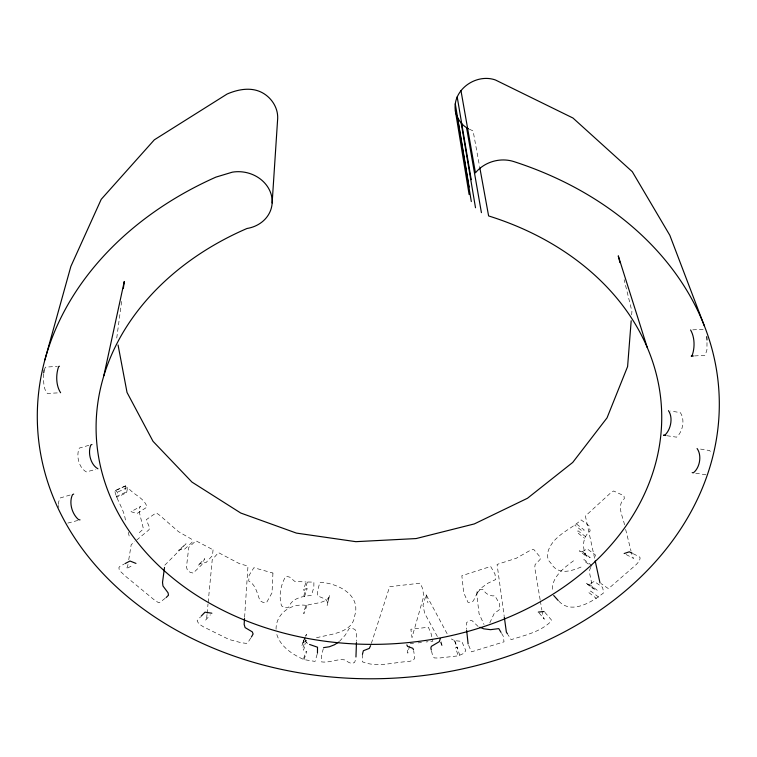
<?xml version="1.0" encoding="UTF-8"?>
<svg xmlns="http://www.w3.org/2000/svg" width="757" height="757" viewBox="0 0 757 757"><rect width="100%" height="100%" fill="white"/><g stroke="black" fill="none" stroke-linecap="round" stroke-linejoin="round"><path stroke-width="0.57" stroke-dasharray="3.79 2.84" d="M43.651 373.863C43.707 380.298 42.931 388.294 47.341 393.432L58.393 392.855M58.563 504.38L58.743 501.579L60.276 497.936L70.382 494.955M244.606 617.371L247.974 566.066L239.572 563.719L218.432 552.619L212.234 559.726L208.118 602.856M631.65 314.893L631.925 311.364L624.118 279.636M362.433 654.332L362.348 661.779C377.09 667.929 394.16 662.053 409.49 661.41L413.398 660.199L414.751 658.013L413.682 650.812M207.011 614.514L206.68 618.005L205.336 620.399L210.408 614.807M207.125 613.35L208.014 604.02M116.748 338.057L121.669 301.106M127.971 564.4L127.592 566.719L126.211 568.867L133.052 565.053M128.737 559.754L131.207 544.652L134.727 541.709M115.225 490.498L117.505 492.201L116.55 497.434L126.637 492.693L127.555 487.47L125.397 485.871L115.225 490.498L114.837 491.388C117.449 501.825 124.962 510.72 125.596 522.103M327.109 605.638L329.513 595.248L327.649 603.405L327.005 601.049L325.084 598.995L317.637 595.901L317.685 590.422L319.889 582.322C336.988 582.918 361.032 594.453 354.825 615.252C353.017 633.609 329.446 634.082 315.839 637.952M323.305 648.673L321.413 655.855L321.375 661.864C329.484 663.151 337.338 658.439 345.277 660C347.794 662.072 351.428 664.712 354.636 662.394L355.724 659.073M409.518 646.005L407.824 653.159L407.219 648.011M317.164 654.237L315.073 661.41L303.992 659.621C292.325 654.417 279.475 646.156 276.4 632.928M447.122 633.713L426.144 594.709L423.012 605.221L424.668 613.34L437.631 636.987M44.114 370.192L45.42 367.154L57.277 366.369M307.323 582.218L304.655 590.252L303.368 590.015L306.083 581.991L313.9 582.105L313.843 587.337L311.401 595.418C302.762 596.374 292.24 597.803 288.701 607.133L287.575 607.795L284.746 607.672L281.547 605.884C278.642 596.412 280.478 585.331 285.569 576.692L286.752 576.323L289.95 577.25L294.728 581.385L306.083 581.991M304.532 596.535L307.21 588.492L306.273 588.482L303.548 596.516M371.356 643.441L389.656 586.703L420.003 583.183L422.236 587.621L423.892 595.702L412.016 637.451L410.862 629.247L428.358 627.25L430.951 633.07L432.843 641.198L426.03 641.974M306.926 605.326L304.21 613.397L303.273 613.425L306.027 605.363L306.926 605.326C314.07 602.818 323.778 603.878 328.992 597.472M581.054 567.04C570.324 571.535 557.824 575.282 550.727 562.953C547.018 559.896 546.98 554.559 548.399 550.33C553.935 535.303 570.182 529.862 581.149 519.917L589.041 525.784L590.167 530.912C582.284 537.29 581.65 548.674 587.091 556.906L579.36 550.831L581.565 551.711L589.372 557.748L590.214 557.654L582.379 551.626L581.565 551.711M303.983 639.646L301.844 645.73L305.383 637.394M305.733 636.382L306.424 634.347L304.475 638.719M305.364 640.791L306.292 642.059L303.5 650.178L302.535 648.91L305.364 640.791L304.692 637.621M303.992 659.621L306.784 651.484L306.131 651.266L303.32 659.404M303.074 642.778L304.125 639.741M125.397 485.871L125.132 488.757L126.637 492.693M590.867 567.277L589.608 570.087L589.835 574.298L592.248 585.729L593.573 588.861L585.672 582.739L595.854 590.309L597.207 590.242L589.192 584.186L587.886 584.224M489.788 622.926L494.16 613.558L500.093 609.148L499.317 603.386L494.927 595.835C489.713 596.478 485.492 593.611 482.834 589.391L480.052 589.542L478.131 590.469L477.005 591.766L476.834 594.813L479.067 613.719L484.016 624.506M250.766 638.009L247.709 642.844L246.309 643.374L240.963 642.674L229.04 639.476L203.302 626.758L198.779 623.844L197.142 620.712L200.463 616.898M164.827 565.167L186.061 543.781L178.548 550.311L180.071 549.44L184.5 549.26L191.786 542.637L192.429 541.577L191.389 539.069L178.444 531.632L159.765 515.347L156.794 513.227L155.658 513.218L146.262 519.69L149.791 528.131L148.807 529.928L135.607 540.971M139.288 532.644L143.442 528.916L139.392 512.546L139.297 508.023L140.565 506.433L131.037 511.666L136.856 513.577L146.953 507.152C144.947 498.276 133.525 494.851 128.416 488.01L127.555 487.47L117.505 492.201M339.401 641.444L345.324 635.009L349.119 628.622L351.797 628.187L354.938 629.455L356.235 631.963L356.443 641.368M558.94 601.247C571.431 614.826 592.286 601.9 603.745 592.759L602.553 587.337L594.292 581.404L589.192 584.186M165.206 598.276L159.67 602.534L158.393 602.572L154.589 600.159L125.908 576.55L120.174 571.194L119.104 569.207L118.915 567.532L119.966 566.283L123.978 564.173M573.551 560.795C563.596 568.034 550.812 577.752 552.43 591.671M303.652 642.466L306.774 640.327L309.036 639.731M431.547 651.039L432.711 656.13L434.367 657.928L438.946 658.07L458.288 655.827L464.306 653.168L465.744 650.433L461.723 641.359L454.446 640.64L451.286 638.927M116.237 496.63L126.343 491.918M115.906 490.46L126.04 485.805M582.379 551.626L587.148 548.863L595.201 554.758L596.09 558.827M88.815 445.343L79.305 448.087C75.861 455.638 78.879 467.958 86.383 471.914L95.836 469.359M67.799 523.096L77.791 520.456M410.133 643.781L413.54 643.393M418.082 642.882L421.488 642.494M306.027 605.363C289.94 602.884 274.214 615.091 276.229 631.811M692.787 329.853L703.821 329.276M694.51 355.941L705.202 355.288L706.934 349.876L707.019 339.978M705.997 474.79L695.617 473.182M666.794 435.701L676.569 437.168C682.833 431.745 685.236 419.454 680.297 412.612L670.626 411.023M700.509 449.081L709.669 450.557L711.599 453.188M469.378 129.173L473.106 130.942L479.597 166.549M633.231 553.746L639.116 556.66L640.157 557.871L639.495 560.871L636.353 564.467L608.477 588.672L600.916 583.505M626.086 554.531L633.77 558.534L632.417 556.565L631.281 552.033M598.683 597.112L590.63 591.047L588.397 592.267L596.374 598.38M591.917 565.593L584.035 559.555L583.429 560.294L591.283 566.34M585.738 536.789L578.017 530.789L576.91 532.218L584.584 538.246M576.616 524.071L584.29 530.061L582.379 531.149L574.771 525.121M478.131 626.474L471.961 620.579L469.454 620.759L466.653 622.491L466.52 629.105M306.292 642.059L307.56 643.441M544.87 612.366L551.333 619.851L551.191 621.185C540.82 631.811 524.856 635.265 511.117 639.665L508.155 634.962M539.079 612.981L544.321 619.16L543.043 616.983L542.078 611.221M501.588 633.363L503.254 636.211L504.02 641.851L471.374 651.853L468.11 643.952M440.451 642.135L442.467 646.8L441.076 641.747M459.83 655.363L457.001 647.377L455.525 647.841L458.288 655.827M454.834 640.734L457.588 648.721L454.446 640.64M128.226 532.322L129.693 538M624.497 524.828C622.916 516.16 616.255 505.846 624.326 498.636L623.948 495.778L613.586 490.971L610.445 493.091L585.388 516.037L594.69 558.666M625.623 529.37L630.997 550.907M426.144 594.709L427.932 602.79M540.138 599.705L534.735 567.447L535.123 564.58L540.101 559.47L540.489 557.493L533.997 549.752L532.937 549.516L529.285 550.888L516.189 558.306L497.075 564.419L504.134 615.791M540.337 600.859L541.88 610.076M58.639 505.449L58.8 507.578M272.936 573.04L272.047 592.74L266.587 602.525L263.294 602.525L260.162 600.84C257.011 593.98 256.32 585.066 248.741 581.073L249.119 575.311L253.879 567.712L272.936 573.04M213.048 549.79L212.499 555.534L206.055 562.555L200.737 563.284L197.889 565.574L204.674 558.666L201.816 564.731L193.186 573.068L190.215 572.396L187.358 569.993L186.477 567.097L188.748 547.462L195.864 540.772L213.048 549.79M477.468 592.655L473.305 600.963L470.949 602.156L468.006 602.364L463.672 592.627L461.846 575.698L490.668 566.473L494.955 573.986L495.703 579.531L487.905 583.212L481.878 587.536L477.468 592.655"/><path stroke-width="1.14" d="M317.467 653.215L317.514 647.216L309.556 644.453M244.52 618.535L244.142 624.364L245.098 627.591L252.299 631.868L253.112 633.988L251.381 637.044M272.142 202.952L277.687 118.347C278.027 108.421 272.444 99.167 264.221 93.849C252.857 86.497 238.871 88.976 227.147 94.01L154.324 139.827L101.22 199.318L70.874 266.388L44.852 359.944M631.187 320.76L627.6 366.568L607.038 417.855L572.727 462.432L527.487 498.257L474.298 523.929L416.104 538.568L355.837 541.671L296.413 533.098L240.764 513.038L191.937 482.077L153.018 441.312L127.034 392.467L118.064 345.003M362.433 654.332L363.36 650.736L369.293 648.399L370.618 645.636M355.951 657L356.462 642.551M123.363 288.398L124.28 281.472L103.851 375.642M164.515 567.457L162.518 582.388L162.973 585.994L168.054 592.797L168.489 595.22L166.124 597.566M43.707 372.813L44.114 370.192M469.113 194.511L455.354 110.787C452.26 89.686 476.219 73.088 495.485 80.005L572.954 118.016L632.294 171.688L669.822 235.285L704.294 325.794M440.243 638.719L439.315 641.652L431.376 646.336L430.847 647.983L431.31 650.017M201.22 616.113L205.005 612.176L211.856 613.208M338.663 642.116L334.376 644.803L329.342 646.762L323.57 647.642M124.981 563.643L129.986 561.013L135.976 563.416M73.703 494.066L72.492 494.662C68.726 502.667 71.972 514.003 78.596 519.652L80.015 519.87M91.966 444.482L90.859 444.936C87.557 452.525 90.518 464.722 97.937 468.791M59.491 366.256L58.705 366.473C55.725 374.526 55.914 385.483 60.607 392.741M693.412 355.998L691.207 356.112L691.964 355.97C695.011 348.031 694.86 337.367 690.583 329.967M544.094 611.495L538.322 612.101M624.165 553.537L629.304 551.806L632.246 553.263M692.191 472.633L693.403 472.794C699.932 467.694 702.032 455.26 697.083 448.523M665.715 435.521L663.567 435.18L664.731 435.256C670.891 429.739 673.276 417.571 668.469 410.663M479.995 627.26L483.723 628.821L490.498 629.673L498.797 628.613L501.03 632.417M455.354 110.787C456.831 118.291 461.486 125.34 468.451 128.728M558.193 600.5L553.698 595.485M507.568 634.016L506.376 632.133L504.294 616.964M413.53 649.79L412.792 648.285L407.578 646.412L406.85 644.917M647.235 347.51L618.27 255.838L619.945 262.632M595.201 560.965L599.97 582.862M479.815 167.694L488.615 215.934A282.948 221.81 -2.7 0 1 607.852 548.588A282.948 221.81 -2.7 0 1 165.196 571.601A282.948 221.81 -2.7 0 1 246.99 228.491A32.579 28.52 9.7 0 0 271.347 195.088A32.579 28.52 9.7 0 0 232.323 172.17L215.963 177.1A341.142 268.309 -2.7 0 0 121.47 591.435A341.142 268.309 -2.7 0 0 653.66 563.728A341.142 268.309 -2.7 0 0 513.861 161.591A32.532 28.463 -15.2 0 0 475.443 172.833L460.937 90.462M466.586 127.848L481.414 212.651M457.181 96.82L471.223 179.627M461.221 123.24L475.51 207.759M455.279 103.756L469.075 187.026M457.389 117.42L471.318 201.58M706.631 336.695L707.019 339.978M466.643 630.25L468.11 643.952"/></g></svg>
